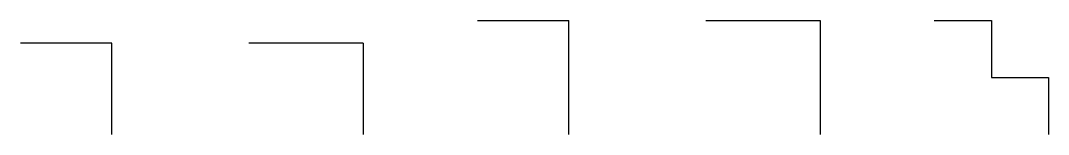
# Model space of a CAD drawing. Extents: x 10 to 100, y 10 to 20.
import ezdxf

# ---------------------------------------------------------------- set-up
doc = ezdxf.new("R2010")
doc.units = 0
doc.layers.get('0').update_dxf_attribs({"lineweight": 25, "true_color": 0xffffff})

msp = doc.modelspace()

# ---------------------------------------------------------------- linework, layer by layer
for points in [[(50, 20), (58, 20)], [(58, 10), (58, 20)], [(70, 20), (80, 20)], [(80, 20), (80, 10)], [(90, 20), (95, 20), (95, 15)], [(18, 18), (10, 18)], [(18, 10), (18, 18)], [(40, 18), (30, 18)], [(40, 18), (40, 10)], [(95, 15), (100, 15), (100, 10)]]:
    msp.add_lwpolyline(points)

doc.saveas('drawing.dxf')
